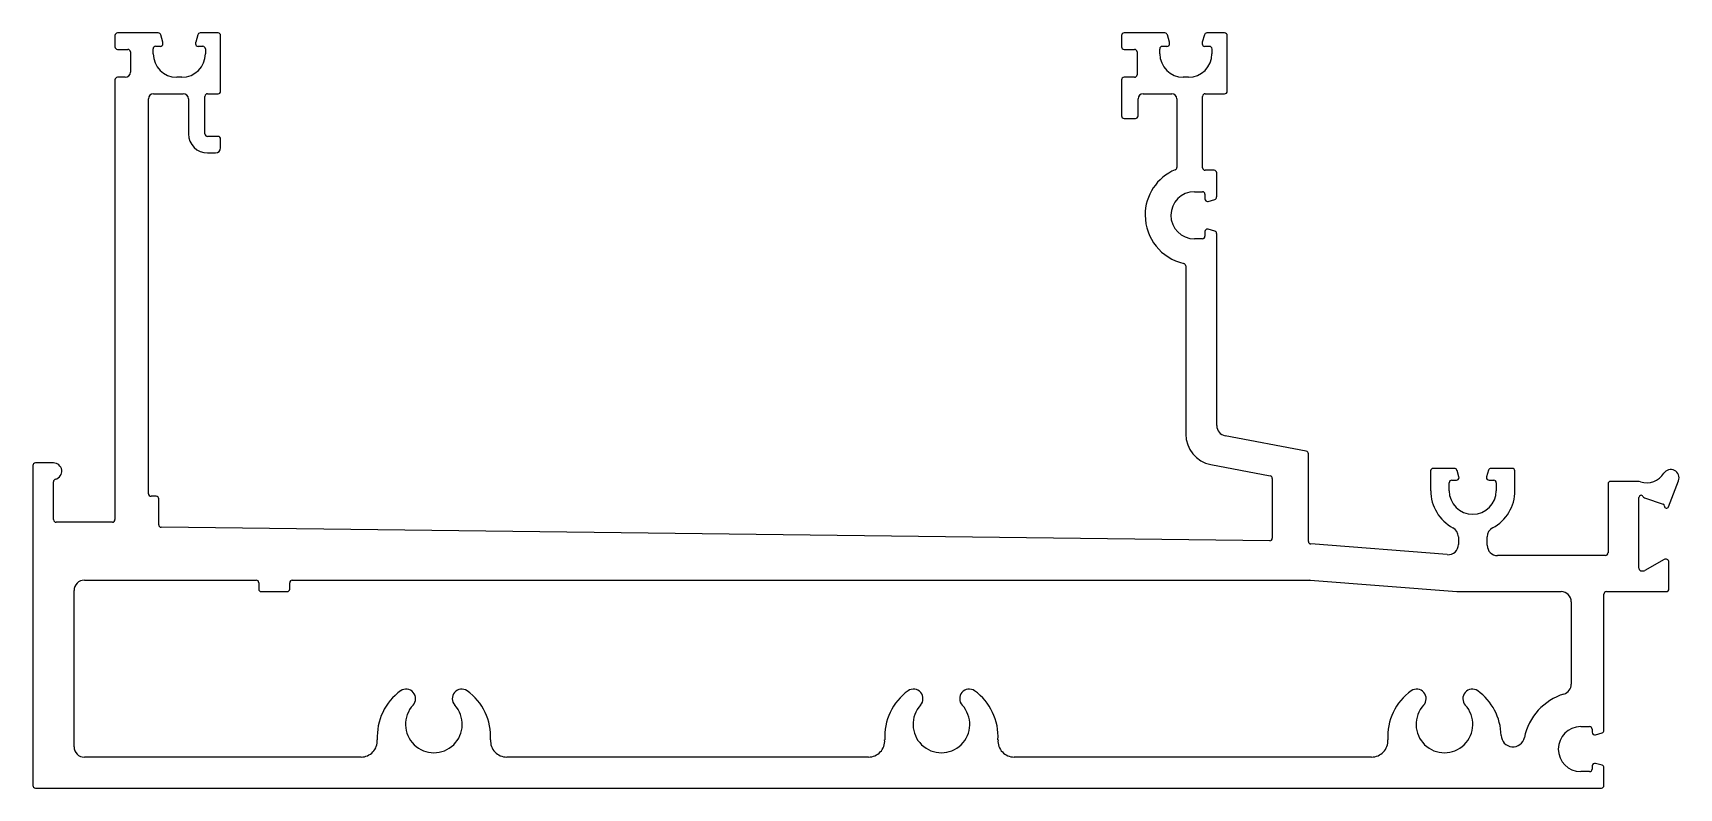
# Model space of a CAD drawing. Header units: inches. Extents: x -71 to 89, y 0 to 74.
import ezdxf

# ---------------------------------------------------------------- set-up
doc = ezdxf.new("R2010")
doc.units = ezdxf.units.IN
doc.header["$MEASUREMENT"] = 0
doc.layers.add('CLIP', color=7, linetype='Continuous')

msp = doc.modelspace()

# ---------------------------------------------------------------- linework, layer by layer
at = {"layer": 'CLIP', "color": 7, "linetype": 'Continuous'}
for p, q in [((-58.72, 73.54), (-62.67, 73.54)), ((-52.92, 73.54), (-54.65, 73.54)), ((38.93, 73.54), (34.98, 73.54)), ((44.73, 73.54), (43, 73.54)), ((-62.92, 73.29), (-62.92, 72.19)), ((-62.67, 71.94), (-61.67, 71.94)), ((-59.22, 71.52), (-59.22, 71.99)), ((-58.97, 72.24), (-58.52, 72.24)), ((-58.28, 72.65), (-58.48, 73.36)), ((-58.27, 72.49), (-58.27, 72.58)), ((-55.1, 72.58), (-55.1, 72.49)), ((-54.89, 73.36), (-55.09, 72.65)), ((-54.85, 72.24), (-54.4, 72.24)), ((-54.15, 71.99), (-54.15, 71.52)), ((-52.67, 67.89), (-52.67, 73.29)), ((34.73, 73.29), (34.73, 72.19)), ((34.98, 71.94), (35.98, 71.94)), ((38.43, 71.52), (38.43, 71.98)), ((38.68, 72.24), (39.13, 72.24)), ((39.37, 72.65), (39.17, 73.36)), ((39.38, 72.49), (39.38, 72.58)), ((42.55, 72.58), (42.55, 72.49)), ((42.76, 73.36), (42.56, 72.65)), ((42.8, 72.24), (43.25, 72.24)), ((43.5, 71.98), (43.5, 71.52)), ((44.98, 67.89), (44.98, 73.29)), ((-61.42, 71.69), (-61.42, 69.74)), ((36.23, 71.69), (36.23, 69.49)), ((-62.92, 68.99), (-62.92, 26.34)), ((-61.92, 69.24), (-62.67, 69.24)), ((-56.43, 69.24), (-56.93, 69.24)), ((34.73, 68.99), (34.73, 65.49)), ((35.98, 69.24), (34.98, 69.24)), ((41.22, 69.24), (40.72, 69.24)), ((-59.67, 28.86), (-59.67, 67.14)), ((-59.17, 67.64), (-56.29, 67.64)), ((-55.79, 67.14), (-55.79, 63.75)), ((-54.19, 63.75), (-54.19, 67.39)), ((-53.94, 67.64), (-52.92, 67.64)), ((36.33, 65.49), (36.33, 67.14)), ((36.83, 67.64), (39.59, 67.64)), ((40.09, 67.14), (40.09, 60.5)), ((42.59, 60.47), (42.59, 67.39)), ((42.84, 67.64), (44.73, 67.64)), ((34.98, 65.24), (36.08, 65.24)), ((-52.92, 63.5), (-53.94, 63.5)), ((-52.67, 62.4), (-52.67, 63.25)), ((-53.94, 61.9), (-53.17, 61.9)), ((43.71, 60.22), (42.84, 60.22)), ((43.96, 57.63), (43.96, 59.97)), ((41.8, 58.14), (42.57, 58.14)), ((42.82, 57.89), (42.82, 57.45)), ((43.14, 57.2), (43.77, 57.39)), ((43.77, 54.33), (43.14, 54.51)), ((42.57, 53.57), (41.8, 53.57)), ((42.82, 54.27), (42.82, 53.82)), ((43.96, 35.46), (43.96, 54.09)), ((40.96, 50.94), (40.96, 34.63)), ((52.65, 32.97), (44.77, 34.47)), ((52.85, 24.23), (52.85, 32.72)), ((-70.88, 31.59), (-70.88, 0.56)), ((-68.89, 31.84), (-70.63, 31.84)), ((43.39, 31.68), (49.15, 30.58)), ((64.71, 31.06), (64.71, 29.15)), ((67.02, 31.31), (64.96, 31.31)), ((67.45, 30.49), (67.27, 31.12)), ((70.32, 31.13), (70.14, 30.49)), ((72.63, 31.31), (70.56, 31.31)), ((72.88, 29.15), (72.88, 31.06)), ((-68.88, 26.34), (-68.88, 30.02)), ((49.35, 30.34), (49.35, 24.54)), ((66.51, 29.15), (66.51, 29.92)), ((66.76, 30.17), (67.21, 30.17)), ((70.38, 30.17), (70.83, 30.17)), ((71.08, 29.92), (71.08, 29.15)), ((81.92, 29.8), (81.92, 23.12)), ((84.78, 30.05), (82.17, 30.05)), ((87.78, 27.58), (88.76, 30.11)), ((-58.92, 28.61), (-59.42, 28.61)), ((-58.67, 25.85), (-58.67, 28.36)), ((84.92, 21.62), (84.92, 28.5)), ((85.46, 28.46), (87.26, 27.84)), ((-63.17, 26.09), (-68.62, 26.09)), ((49.1, 24.29), (-58.42, 25.6)), ((66.33, 22.95), (53.08, 23.98)), ((67.4, 24.67), (67.4, 23.93)), ((70.2, 23.85), (70.2, 24.67)), ((81.66, 22.86), (71.19, 22.86)), ((87.37, 22.48), (85.49, 21.4)), ((85.36, 21.36), (85.17, 21.36)), ((87.82, 19.62), (87.82, 22.22)), ((-66.88, 4.3), (-66.88, 19.48)), ((-65.89, 20.47), (-49.22, 20.47)), ((-48.97, 20.22), (-48.97, 19.61)), ((-48.72, 19.36), (-46.22, 19.36)), ((-45.97, 19.61), (-45.97, 20.22)), ((-45.72, 20.47), (52.99, 20.47)), ((53.01, 20.47), (67.25, 19.36)), ((67.27, 19.36), (77.36, 19.36)), ((81.77, 19.36), (87.57, 19.36)), ((78.35, 18.37), (78.35, 10.38)), ((81.52, 5.9), (81.52, 19.11)), ((79.27, 6.27), (80.13, 6.27)), ((80.38, 6.02), (80.38, 5.72)), ((80.71, 5.48), (81.34, 5.66)), ((-39.04, 3.31), (-65.89, 3.31)), ((10.18, 3.31), (-24.92, 3.31)), ((42.03, 3.31), (24.31, 3.31)), ((58.99, 3.31), (42.03, 3.31)), ((42.03, 3.31), (42.03, 3.31)), ((80.13, 1.91), (79.27, 1.91)), ((80.38, 2.46), (80.38, 2.16)), ((81.34, 2.52), (80.71, 2.71)), ((81.52, 0.56), (81.52, 2.28)), ((-70.63, 0.31), (81.27, 0.31))]:
    msp.add_line(p, q, dxfattribs=at)
for centre, radius, start, end in [((-62.67, 73.29), 0.25, 90, 180), ((-58.72, 73.29), 0.25, 16.1443, 90), ((-54.65, 73.29), 0.25, 90, 163.8557), ((-52.92, 73.29), 0.25, 0, 90), ((34.98, 73.29), 0.25, 90, 180), ((38.93, 73.29), 0.25, 16.1443, 90.0043), ((43, 73.29), 0.25, 90.0043, 163.8557), ((44.73, 73.29), 0.25, 360, 90), ((-62.67, 72.19), 0.25, 180, 270), ((-61.67, 71.69), 0.25, 0, 90), ((-58.97, 71.99), 0.25, 90, 180), ((-58.52, 72.49), 0.254, 270, 0), ((-58.52, 72.58), 0.254, 360, 16.1443), ((-54.85, 72.58), 0.254, 163.8557, 180), ((-54.85, 72.49), 0.254, 180, 270), ((-54.4, 71.99), 0.25, 360, 90), ((34.98, 72.19), 0.25, 180, 270), ((35.98, 71.69), 0.25, 0, 90), ((38.68, 71.98), 0.254, 90, 180), ((39.13, 72.49), 0.254, 270, 360), ((39.13, 72.58), 0.254, 0, 16.1443), ((42.8, 72.58), 0.254, 163.8557, 180), ((42.8, 72.49), 0.254, 180, 270), ((43.25, 71.98), 0.254, 0, 90), ((-56.93, 71.52), 2.28, 180, 270), ((-56.43, 71.52), 2.28, 270, 0), ((40.72, 71.52), 2.28, 180, 270), ((41.22, 71.52), 2.28, 270, 360), ((-62.67, 68.99), 0.25, 90, 180), ((-61.92, 69.74), 0.5, 270, 0), ((34.98, 68.99), 0.25, 90, 180), ((35.98, 69.49), 0.25, 270, 360), ((-59.17, 67.14), 0.5, 90, 180), ((-56.29, 67.14), 0.5, 0, 90), ((-53.94, 67.39), 0.25, 90, 180), ((-52.92, 67.89), 0.25, 270, 360), ((36.83, 67.14), 0.5, 90, 180), ((39.59, 67.14), 0.5, 360, 90), ((42.84, 67.39), 0.25, 90, 180), ((44.73, 67.89), 0.25, 270, 360), ((34.98, 65.49), 0.25, 180, 270), ((36.08, 65.49), 0.25, 270, 0), ((-53.94, 63.75), 1.85, 180, 270), ((-53.94, 63.75), 0.25, 180, 270), ((-53.17, 62.4), 0.5, 270, 0), ((-52.92, 63.25), 0.25, 360, 90), ((41.8, 55.86), 4.79, 112.9307, 180), ((39.84, 60.5), 0.25, 292.9307, 0), ((42.84, 60.47), 0.25, 180, 270), ((43.71, 59.97), 0.25, 0, 90), ((41.8, 55.86), 2.28, 90, 180), ((42.57, 57.89), 0.25, 360, 90), ((43.7, 57.63), 0.254, 286.1443, 360), ((43.07, 57.45), 0.254, 180, 270), ((43.07, 57.45), 0.254, 270, 286.1443), ((41.8, 55.86), 4.78, 180, 257.4391), ((41.8, 55.86), 2.29, 180, 270), ((43.07, 54.27), 0.254, 90, 180), ((43.07, 54.27), 0.254, 73.8557, 90), ((43.7, 54.09), 0.254, 0, 73.8557), ((42.57, 53.82), 0.25, 270, 0), ((40.71, 50.94), 0.25, 360, 77.4391), ((44.96, 35.46), 1, 180, 259.1933), ((43.96, 34.63), 3, 180, 259.1933), ((52.6, 32.72), 0.25, 360, 79.1933), ((-70.63, 31.59), 0.25, 90, 180), ((-68.88, 31.04), 0.8, 283.777, 90.7371), ((49.1, 30.34), 0.25, 0, 79.1933), ((64.96, 31.06), 0.25, 90, 180), ((67.02, 31.05), 0.254, 16.1443, 90), ((67.21, 30.42), 0.254, 270, 360), ((67.21, 30.42), 0.254, 360, 16.1443), ((70.38, 30.42), 0.254, 163.8557, 180), ((70.38, 30.42), 0.254, 180, 270), ((70.56, 31.06), 0.25, 90, 163.8557), ((72.63, 31.06), 0.25, 0, 90), ((85.66, 31.92), 2, 252.9711, 327.1938), ((88.01, 30.4), 0.8, 338.9015, 147.1938), ((-68.63, 30.02), 0.25, 103.777, 180), ((-59.42, 28.86), 0.25, 180, 269.293), ((68.8, 29.15), 4.08, 180, 241.9009), ((66.76, 29.92), 0.25, 90, 180), ((68.8, 29.15), 2.29, 180, 270), ((68.8, 29.15), 2.28, 270, 360), ((68.8, 29.15), 4.09, 298.0991, 360), ((70.83, 29.92), 0.25, 360, 90), ((82.17, 29.8), 0.25, 90, 180), ((84.78, 29.05), 1, 72.9711, 90), ((-58.92, 28.36), 0.25, 0, 89.293), ((85.12, 28.5), 0.2, 28.399, 180), ((85.56, 28.74), 0.3, 208.399, 250.9549), ((87.19, 27.65), 0.2, 0.3285, 70.9549), ((87.59, 27.65), 0.2, 180.3285, 338.9015), ((-68.62, 26.34), 0.254, 180, 270), ((-63.17, 26.34), 0.25, 270, 360), ((-58.42, 25.85), 0.25, 180, 269.293), ((49.1, 24.54), 0.25, 269.3082, 0), ((53.1, 24.23), 0.25, 180, 265.5376), ((66.41, 24.67), 0.991, 0, 61.9009), ((71.19, 24.67), 0.991, 118.0991, 180), ((66.41, 23.93), 0.991, 265.5376, 360), ((71.19, 23.85), 0.991, 180, 270), ((81.66, 23.12), 0.254, 270, 360), ((87.52, 22.22), 0.3, 0, 120), ((85.17, 21.62), 0.254, 180, 270), ((85.36, 21.62), 0.254, 270, 300), ((-65.89, 19.48), 0.991, 90, 180), ((-49.22, 20.22), 0.25, 0, 90), ((-48.72, 19.61), 0.25, 180, 270), ((-46.22, 19.61), 0.25, 270, 360), ((-45.72, 20.22), 0.25, 90, 180), ((52.99, 20.22), 0.25, 85.5376, 90), ((67.27, 19.61), 0.25, 265.5376, 270), ((77.36, 18.37), 0.991, 360, 90), ((81.77, 19.11), 0.25, 90, 180), ((87.57, 19.62), 0.254, 270, 360), ((-31.98, 5.29), 5.5, 125.8932, 183.2428), ((-34.68, 8.98), 0.926, 317.584, 124.1072), ((-29.27, 8.98), 0.926, 55.8928, 222.416), ((-31.98, 5.29), 5.5, 356.7572, 54.1068), ((17.25, 5.29), 5.5, 125.8932, 183.2428), ((14.54, 8.98), 0.926, 317.584, 124.1072), ((19.95, 8.98), 0.926, 55.8928, 222.416), ((17.25, 5.29), 5.5, 356.7572, 54.1068), ((66.05, 5.29), 5.5, 125.8932, 183.2428), ((63.35, 8.98), 0.926, 317.584, 124.1072), ((68.76, 8.98), 0.926, 55.8928, 222.416), ((66.05, 5.29), 5.5, 1.3824, 54.1068), ((77.36, 10.38), 0.991, 286.906, 360), ((-31.98, 6.49), 2.75, 137.3187, 42.6813), ((17.25, 6.49), 2.75, 137.3187, 42.6813), ((66.05, 6.49), 2.75, 137.3187, 42.6813), ((79.27, 4.09), 5.58, 106.906, 168.3766), ((-39.04, 4.89), 1.57, 270, 3.2428), ((-24.92, 4.89), 1.57, 176.7572, 270), ((10.18, 4.89), 1.57, 270, 3.2428), ((24.31, 4.89), 1.57, 176.7572, 270), ((58.99, 4.89), 1.57, 270, 3.2428), ((72.69, 5.45), 1.14, 181.3824, 348.3766), ((79.27, 4.09), 2.18, 90, 270), ((80.13, 6.02), 0.25, 360, 90), ((80.64, 5.72), 0.254, 180, 286.1443), ((81.27, 5.9), 0.25, 286.1443, 360), ((-65.89, 4.3), 0.991, 180, 270), ((80.13, 2.16), 0.25, 270, 0), ((80.64, 2.46), 0.254, 73.8557, 180), ((81.27, 2.28), 0.254, 0, 73.8557), ((-70.63, 0.56), 0.25, 180, 270), ((81.27, 0.56), 0.25, 270, 360)]:
    msp.add_arc(centre, radius, start, end, dxfattribs=at)

doc.saveas('drawing.dxf')
